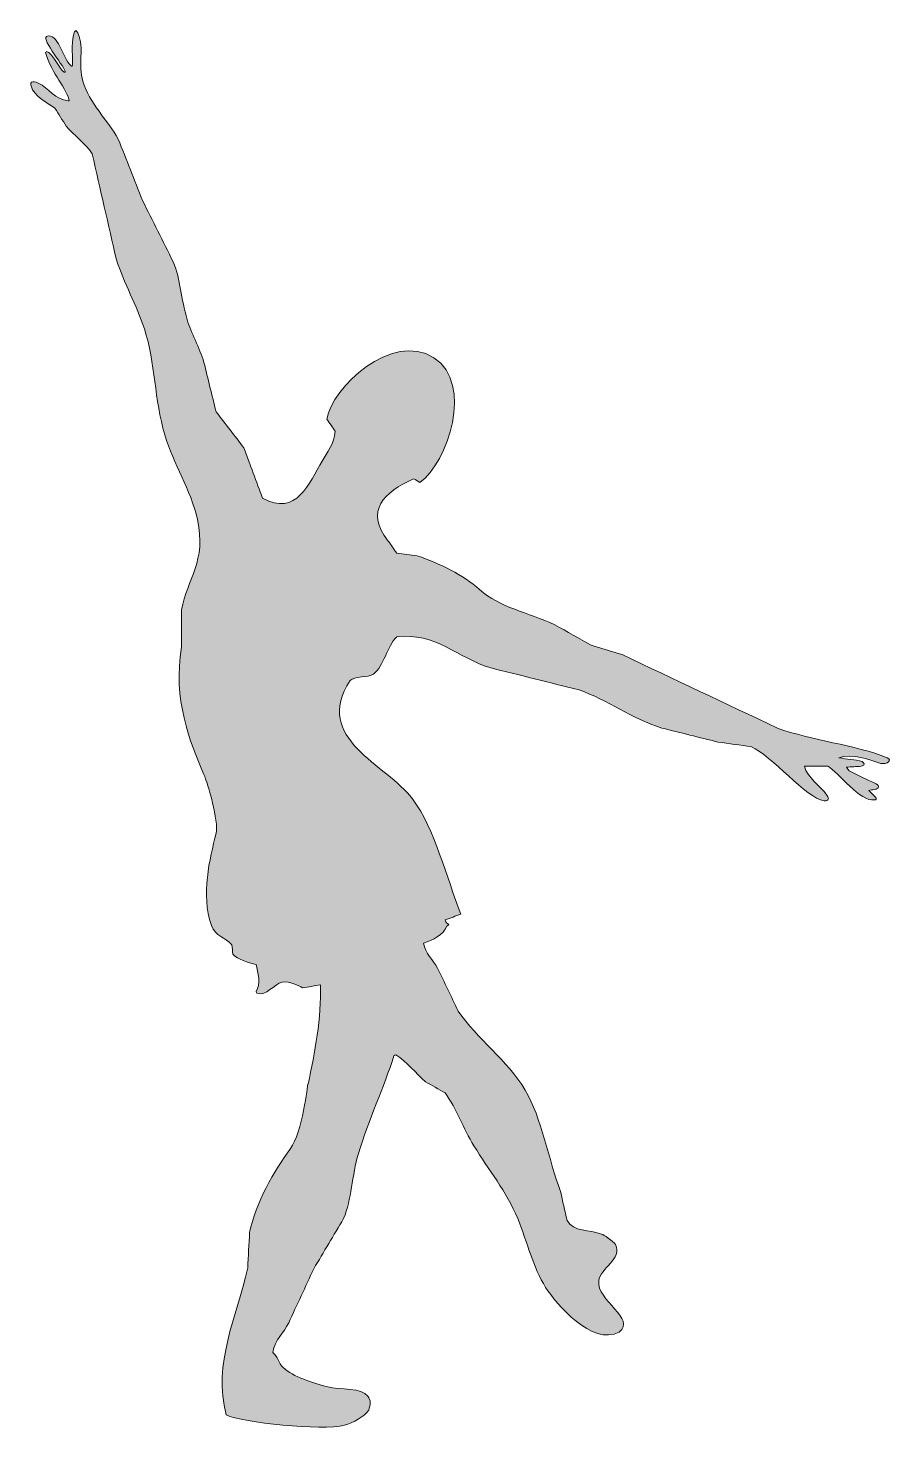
# Model space of a CAD drawing. Header units: inches. Extents: x 15.9 to 63.7, y -78.9 to -1.3.
import ezdxf

# ---------------------------------------------------------------- set-up
doc = ezdxf.new("R2010")
doc.units = ezdxf.units.IN
doc.header["$MEASUREMENT"] = 0
doc.layers.add('Layer 1', color=7, linetype='Continuous')

msp = doc.modelspace()

# ---------------------------------------------------------------- hatches: boundary and pattern name
at = {"layer": 'Layer 1'}
h = msp.add_hatch(color=250, dxfattribs=at)
edge = h.paths.add_edge_path()
edge.add_spline(control_points=[(57.337, -39.985), (54.472, -38.629), (51.605, -37.273), (48.741, -35.918), (48.173, -35.746), (47.608, -35.575), (47.042, -35.402), (46.372, -35.024), (45.702, -34.647), (45.034, -34.271), (43.522, -33.587), (41.996, -33.323), (40.864, -32.315), (39.978, -31.526), (38.649, -30.858), (37.416, -30.461), (37.037, -30.408), (36.659, -30.357), (36.283, -30.307), (36.128, -30.084), (35.973, -29.861), (35.819, -29.637), (34.49, -27.931), (35.584, -26.963), (37.209, -26.188), (37.328, -26.257), (37.449, -26.325), (37.568, -26.395), (39.083, -25.323), (40.576, -20.921), (38.342, -19.498), (36.018, -18.015), (32.687, -21.156), (32.422, -22.893), (32.577, -23.116), (32.731, -23.34), (32.884, -23.562), (32.836, -24.246), (32.438, -24.739), (32.164, -25.211), (31.452, -26.44), (30.736, -28.304), (28.87, -27.27), (28.526, -26.343), (28.184, -25.417), (27.841, -24.49), (27.325, -23.82), (26.811, -23.152), (26.296, -22.482), (26.073, -21.573), (25.849, -20.663), (25.625, -19.754), (25.377, -18.929), (24.925, -18.145), (24.7, -17.387), (24.349, -16.202), (24.343, -15.211), (23.927, -14.194), (23.361, -13.061), (22.795, -11.929), (22.229, -10.798), (21.783, -9.664), (21.338, -8.53), (20.89, -7.4), (20.329, -6.41), (19.275, -5.37), (18.935, -4.208), (18.663, -3.284), (19.008, -2.346), (18.678, -1.582), (18.678, -1.582), (18.559, -1.262), (18.47, -1.48), (18.285, -1.93), (18.352, -2.592), (18.368, -3.281), (18.378, -3.362), (18.322, -3.429), (18.265, -3.332), (17.8, -2.951), (17.544, -1.434), (16.927, -1.736), (16.619, -1.891), (18.019, -3.528), (17.959, -3.693), (17.843, -3.893), (17.23, -2.567), (16.927, -2.56), (16.91, -2.579), (16.892, -2.596), (16.875, -2.611), (17.066, -3.511), (17.936, -4.496), (18.161, -5.187), (18.19, -5.303), (18.19, -5.303), (18.111, -5.288), (17.388, -5.229), (17.066, -4.579), (16.464, -4.309), (16.151, -4.151), (15.903, -4.211), (16.155, -4.671), (16.53, -5.223), (16.852, -5.309), (17.39, -5.701), (17.596, -6.026), (17.802, -6.353), (18.008, -6.68), (18.459, -7.222), (19.052, -7.601), (19.449, -8.223), (19.895, -10.179), (20.342, -12.136), (20.787, -14.091), (21.187, -15.304), (21.919, -16.632), (22.332, -17.901), (22.952, -19.797), (22.875, -21.793), (23.465, -23.769), (23.952, -25.406), (24.889, -26.76), (25.266, -28.454), (25.782, -30.764), (24.701, -31.704), (24.391, -33.447), (24.391, -33.447), (24.391, -35.506), (24.391, -35.506), (23.891, -38.391), (24.845, -40.707), (25.625, -42.557), (25.836, -43.053), (26.457, -45.128), (26.296, -45.8), (25.952, -47.251), (25.441, -49.161), (26.038, -50.898), (26.264, -51.553), (26.804, -51.529), (27.171, -51.979), (27.188, -52.15), (27.205, -52.322), (27.223, -52.493), (27.487, -52.775), (28.073, -52.964), (28.509, -53.059), (28.624, -53.483), (28.789, -54.174), (28.509, -54.553), (28.526, -54.589), (28.544, -54.621), (28.56, -54.655), (29.074, -54.842), (29.497, -54.135), (29.952, -54.037), (30.385, -53.944), (30.846, -54.258), (31.083, -54.347), (31.407, -54.295), (31.735, -54.243), (32.062, -54.192), (32.135, -56.015), (31.752, -57.931), (31.389, -59.677), (31.389, -59.677), (31.363, -59.688), (31.363, -59.688), (31.363, -59.688), (31.065, -62.366), (30.408, -63.243), (30.408, -63.243), (30.416, -63.244), (30.416, -63.244), (29.48, -64.488), (28.489, -66.256), (28.15, -67.884), (28.115, -68.535), (28.08, -69.19), (28.047, -69.842), (27.429, -72.572), (26.107, -75.13), (26.862, -77.974), (27.713, -78.406), (32.165, -78.862), (33.4, -78.541), (33.88, -78.416), (34.468, -78.078), (34.736, -77.718), (34.82, -77.406), (34.883, -77.162), (34.686, -76.945), (34.366, -76.441), (33.123, -76.605), (32.473, -76.43), (31.657, -76.212), (30.561, -75.869), (30.003, -75.349), (29.754, -75.119), (29.715, -74.738), (29.436, -74.526), (29.562, -73.779), (30.036, -73.467), (30.312, -72.878), (30.775, -71.884), (31.237, -70.888), (31.7, -69.892), (32.25, -68.966), (32.799, -68.039), (33.348, -67.113), (33.788, -66.068), (33.801, -64.738), (34.172, -63.511), (34.718, -61.696), (35.603, -59.809), (36.128, -58.104), (36.163, -58.088), (36.197, -58.07), (36.231, -58.053), (36.86, -58.461), (37.328, -59.063), (37.879, -59.545), (38.238, -59.752), (38.6, -59.957), (38.96, -60.164), (39.612, -61.047), (39.954, -62.117), (40.555, -63.098), (41.345, -64.391), (42.37, -65.633), (42.974, -67.113), (43.501, -68.4), (43.816, -69.821), (44.519, -70.921), (45.099, -71.833), (47.081, -74.186), (48.587, -73.393), (49.551, -72.673), (47.327, -71.637), (47.453, -70.562), (47.538, -69.835), (48.793, -69.355), (48.379, -68.554), (48.275, -68.35), (47.659, -67.988), (47.659, -67.988), (46.886, -67.693), (46.073, -67.881), (45.702, -67.215), (45.583, -66.684), (45.463, -66.153), (45.342, -65.62), (44.685, -63.876), (44.303, -61.546), (43.388, -60.008), (42.391, -58.338), (40.74, -57.185), (39.68, -55.634), (39.302, -54.845), (38.925, -54.055), (38.547, -53.264), (38.296, -52.841), (37.87, -52.432), (37.775, -51.875), (38.273, -51.723), (38.86, -51.406), (39.063, -50.949), (39.096, -50.914), (39.132, -50.881), (39.165, -50.848), (39.028, -50.727), (39.034, -50.799), (38.96, -50.588), (39.251, -50.486), (39.543, -50.383), (39.833, -50.28), (39.029, -48.257), (38.394, -45.563), (37.157, -43.897), (35.764, -42.018), (31.581, -40.573), (33.708, -37.359), (33.937, -37.076), (34.707, -37.219), (34.996, -36.998), (35.59, -36.546), (35.744, -35.469), (36.283, -34.938), (38.401, -34.659), (39.737, -36.135), (41.43, -36.639), (43.078, -37.051), (44.725, -37.461), (46.372, -37.874), (47.933, -38.42), (49.278, -39.463), (50.952, -39.985), (51.982, -40.242), (53.011, -40.499), (54.043, -40.757), (54.66, -40.842), (55.277, -40.928), (55.895, -41.014), (57, -41.478), (58.923, -43.872), (59.911, -43.999), (60.033, -44.031), (60.281, -43.948), (60.065, -43.691), (59.709, -43.171), (58.983, -42.723), (58.83, -42.094), (58.83, -42.094), (60.117, -42.094), (60.117, -42.094), (60.705, -42.416), (61.927, -44.105), (62.691, -43.948), (62.783, -43.954), (62.839, -43.915), (62.741, -43.793), (62.741, -43.793), (62.382, -43.434), (62.382, -43.434), (62.484, -43.418), (62.588, -43.399), (62.691, -43.382), (62.976, -43.326), (62.998, -43.188), (62.793, -43.073), (62.296, -42.832), (61.797, -42.592), (61.301, -42.353), (61.248, -42.284), (61.197, -42.215), (61.146, -42.146), (61.42, -42.129), (61.694, -42.112), (61.969, -42.094), (62.265, -42.063), (62.083, -41.856), (62.021, -41.837), (61.628, -41.718), (61.164, -41.7), (60.734, -41.631), (61.431, -41.347), (62.508, -41.759), (63.051, -41.94), (63.384, -42.003), (63.72, -41.76), (63.411, -41.631), (61.617, -40.906), (59.218, -40.67), (57.337, -39.985)], knot_values=[0, 0, 0, 0, 1, 1, 1, 2, 2, 2, 3, 3, 3, 4, 4, 4, 5, 5, 5, 6, 6, 6, 7, 7, 7, 8, 8, 8, 9, 9, 9, 10, 10, 10, 11, 11, 11, 12, 12, 12, 13, 13, 13, 14, 14, 14, 15, 15, 15, 16, 16, 16, 17, 17, 17, 18, 18, 18, 19, 19, 19, 20, 20, 20, 21, 21, 21, 22, 22, 22, 23, 23, 23, 24, 24, 24, 25, 25, 25, 26, 26, 26, 27, 27, 27, 28, 28, 28, 29, 29, 29, 30, 30, 30, 31, 31, 31, 32, 32, 32, 33, 33, 33, 34, 34, 34, 35, 35, 35, 36, 36, 36, 37, 37, 37, 38, 38, 38, 39, 39, 39, 40, 40, 40, 41, 41, 41, 42, 42, 42, 43, 43, 43, 44, 44, 44, 45, 45, 45, 46, 46, 46, 47, 47, 47, 48, 48, 48, 49, 49, 49, 50, 50, 50, 51, 51, 51, 52, 52, 52, 53, 53, 53, 54, 54, 54, 55, 55, 55, 56, 56, 56, 57, 57, 57, 58, 58, 58, 59, 59, 59, 60, 60, 60, 61, 61, 61, 62, 62, 62, 63, 63, 63, 64, 64, 64, 65, 65, 65, 66, 66, 66, 67, 67, 67, 68, 68, 68, 69, 69, 69, 70, 70, 70, 71, 71, 71, 72, 72, 72, 73, 73, 73, 74, 74, 74, 75, 75, 75, 76, 76, 76, 77, 77, 77, 78, 78, 78, 79, 79, 79, 80, 80, 80, 81, 81, 81, 82, 82, 82, 83, 83, 83, 84, 84, 84, 85, 85, 85, 86, 86, 86, 87, 87, 87, 88, 88, 88, 89, 89, 89, 90, 90, 90, 91, 91, 91, 92, 92, 92, 93, 93, 93, 94, 94, 94, 95, 95, 95, 96, 96, 96, 97, 97, 97, 98, 98, 98, 99, 99, 99, 100, 100, 100, 101, 101, 101, 102, 102, 102, 103, 103, 103, 104, 104, 104, 105, 105, 105, 106, 106, 106, 107, 107, 107, 108, 108, 108, 109, 109, 109, 110, 110, 110, 111, 111, 111, 112, 112, 112, 113, 113, 113, 114, 114, 114, 115, 115, 115, 116, 116, 116, 117, 117, 117, 118, 118, 118, 118], degree=3, periodic=1)

# ---------------------------------------------------------------- linework, layer by layer
at = {"layer": 'Layer 1', "lineweight": 0}
msp.add_open_spline([(57.337, -39.985), (54.472, -38.629), (51.605, -37.273), (48.741, -35.918), (48.173, -35.746), (47.608, -35.575), (47.042, -35.402), (46.372, -35.024), (45.702, -34.647), (45.034, -34.271), (43.522, -33.587), (41.996, -33.323), (40.864, -32.315), (39.978, -31.526), (38.649, -30.858), (37.416, -30.461), (37.037, -30.408), (36.659, -30.357), (36.283, -30.307), (36.128, -30.084), (35.973, -29.861), (35.819, -29.637), (34.49, -27.931), (35.584, -26.963), (37.209, -26.188), (37.328, -26.257), (37.449, -26.325), (37.568, -26.395), (39.083, -25.323), (40.576, -20.921), (38.342, -19.498), (36.018, -18.015), (32.687, -21.156), (32.422, -22.893), (32.577, -23.116), (32.731, -23.34), (32.884, -23.562), (32.836, -24.246), (32.438, -24.739), (32.164, -25.211), (31.452, -26.44), (30.736, -28.304), (28.87, -27.27), (28.526, -26.343), (28.184, -25.417), (27.841, -24.49), (27.325, -23.82), (26.811, -23.152), (26.296, -22.482), (26.073, -21.573), (25.849, -20.663), (25.625, -19.754), (25.377, -18.929), (24.925, -18.145), (24.7, -17.387), (24.349, -16.202), (24.343, -15.211), (23.927, -14.194), (23.361, -13.061), (22.795, -11.929), (22.229, -10.798), (21.783, -9.664), (21.338, -8.53), (20.89, -7.4), (20.329, -6.41), (19.275, -5.37), (18.935, -4.208), (18.663, -3.284), (19.008, -2.346), (18.678, -1.582), (18.678, -1.582), (18.559, -1.262), (18.47, -1.48), (18.285, -1.93), (18.352, -2.592), (18.368, -3.281), (18.378, -3.362), (18.322, -3.429), (18.265, -3.332), (17.8, -2.951), (17.544, -1.434), (16.927, -1.736), (16.619, -1.891), (18.019, -3.528), (17.959, -3.693), (17.843, -3.893), (17.23, -2.567), (16.927, -2.56), (16.91, -2.579), (16.892, -2.596), (16.875, -2.611), (17.066, -3.511), (17.936, -4.496), (18.161, -5.187), (18.19, -5.303), (18.19, -5.303), (18.111, -5.288), (17.388, -5.229), (17.066, -4.579), (16.464, -4.309), (16.151, -4.151), (15.903, -4.211), (16.155, -4.671), (16.53, -5.223), (16.852, -5.309), (17.39, -5.701), (17.596, -6.026), (17.802, -6.353), (18.008, -6.68), (18.459, -7.222), (19.052, -7.601), (19.449, -8.223), (19.895, -10.179), (20.342, -12.136), (20.787, -14.091), (21.187, -15.304), (21.919, -16.632), (22.332, -17.901), (22.952, -19.797), (22.875, -21.793), (23.465, -23.769), (23.952, -25.406), (24.889, -26.76), (25.266, -28.454), (25.782, -30.764), (24.701, -31.704), (24.391, -33.447), (24.391, -33.447), (24.391, -35.506), (24.391, -35.506), (23.891, -38.391), (24.845, -40.707), (25.625, -42.557), (25.836, -43.053), (26.457, -45.128), (26.296, -45.8), (25.952, -47.251), (25.441, -49.161), (26.038, -50.898), (26.264, -51.553), (26.804, -51.529), (27.171, -51.979), (27.188, -52.15), (27.205, -52.322), (27.223, -52.493), (27.487, -52.775), (28.073, -52.964), (28.509, -53.059), (28.624, -53.483), (28.789, -54.174), (28.509, -54.553), (28.526, -54.589), (28.544, -54.621), (28.56, -54.655), (29.074, -54.842), (29.497, -54.135), (29.952, -54.037), (30.385, -53.944), (30.846, -54.258), (31.083, -54.347), (31.407, -54.295), (31.735, -54.243), (32.062, -54.192), (32.135, -56.015), (31.752, -57.931), (31.389, -59.677), (31.389, -59.677), (31.363, -59.688), (31.363, -59.688), (31.363, -59.688), (31.065, -62.366), (30.408, -63.243), (30.408, -63.243), (30.416, -63.244), (30.416, -63.244), (29.48, -64.488), (28.489, -66.256), (28.15, -67.884), (28.115, -68.535), (28.08, -69.19), (28.047, -69.842), (27.429, -72.572), (26.107, -75.13), (26.862, -77.974), (27.713, -78.406), (32.165, -78.862), (33.4, -78.541), (33.88, -78.416), (34.468, -78.078), (34.736, -77.718), (34.82, -77.406), (34.883, -77.162), (34.686, -76.945), (34.366, -76.441), (33.123, -76.605), (32.473, -76.43), (31.657, -76.212), (30.561, -75.869), (30.003, -75.349), (29.754, -75.119), (29.715, -74.738), (29.436, -74.526), (29.562, -73.779), (30.036, -73.467), (30.312, -72.878), (30.775, -71.884), (31.237, -70.888), (31.7, -69.892), (32.25, -68.966), (32.799, -68.039), (33.348, -67.113), (33.788, -66.068), (33.801, -64.738), (34.172, -63.511), (34.718, -61.696), (35.603, -59.809), (36.128, -58.104), (36.163, -58.088), (36.197, -58.07), (36.231, -58.053), (36.86, -58.461), (37.328, -59.063), (37.879, -59.545), (38.238, -59.752), (38.6, -59.957), (38.96, -60.164), (39.612, -61.047), (39.954, -62.117), (40.555, -63.098), (41.345, -64.391), (42.37, -65.633), (42.974, -67.113), (43.501, -68.4), (43.816, -69.821), (44.519, -70.921), (45.099, -71.833), (47.081, -74.186), (48.587, -73.393), (49.551, -72.673), (47.327, -71.637), (47.453, -70.562), (47.538, -69.835), (48.793, -69.355), (48.379, -68.554), (48.275, -68.35), (47.659, -67.988), (47.659, -67.988), (46.886, -67.693), (46.073, -67.881), (45.702, -67.215), (45.583, -66.684), (45.463, -66.153), (45.342, -65.62), (44.685, -63.876), (44.303, -61.546), (43.388, -60.008), (42.391, -58.338), (40.74, -57.185), (39.68, -55.634), (39.302, -54.845), (38.925, -54.055), (38.547, -53.264), (38.296, -52.841), (37.87, -52.432), (37.775, -51.875), (38.273, -51.723), (38.86, -51.406), (39.063, -50.949), (39.096, -50.914), (39.132, -50.881), (39.165, -50.848), (39.028, -50.727), (39.034, -50.799), (38.96, -50.588), (39.251, -50.486), (39.543, -50.383), (39.833, -50.28), (39.029, -48.257), (38.394, -45.563), (37.157, -43.897), (35.764, -42.018), (31.581, -40.573), (33.708, -37.359), (33.937, -37.076), (34.707, -37.219), (34.996, -36.998), (35.59, -36.546), (35.744, -35.469), (36.283, -34.938), (38.401, -34.659), (39.737, -36.135), (41.43, -36.639), (43.078, -37.051), (44.725, -37.461), (46.372, -37.874), (47.933, -38.42), (49.278, -39.463), (50.952, -39.985), (51.982, -40.242), (53.011, -40.499), (54.043, -40.757), (54.66, -40.842), (55.277, -40.928), (55.895, -41.014), (57, -41.478), (58.923, -43.872), (59.911, -43.999), (60.033, -44.031), (60.281, -43.948), (60.065, -43.691), (59.709, -43.171), (58.983, -42.723), (58.83, -42.094), (58.83, -42.094), (60.117, -42.094), (60.117, -42.094), (60.705, -42.416), (61.927, -44.105), (62.691, -43.948), (62.783, -43.954), (62.839, -43.915), (62.741, -43.793), (62.741, -43.793), (62.382, -43.434), (62.382, -43.434), (62.484, -43.418), (62.588, -43.399), (62.691, -43.382), (62.976, -43.326), (62.998, -43.188), (62.793, -43.073), (62.296, -42.832), (61.797, -42.592), (61.301, -42.353), (61.248, -42.284), (61.197, -42.215), (61.146, -42.146), (61.42, -42.129), (61.694, -42.112), (61.969, -42.094), (62.265, -42.063), (62.083, -41.856), (62.021, -41.837), (61.628, -41.718), (61.164, -41.7), (60.734, -41.631), (61.431, -41.347), (62.508, -41.759), (63.051, -41.94), (63.384, -42.003), (63.72, -41.76), (63.411, -41.631), (61.617, -40.906), (59.218, -40.67), (57.337, -39.985)], degree=3, knots=[0, 0, 0, 0, 1, 1, 1, 2, 2, 2, 3, 3, 3, 4, 4, 4, 5, 5, 5, 6, 6, 6, 7, 7, 7, 8, 8, 8, 9, 9, 9, 10, 10, 10, 11, 11, 11, 12, 12, 12, 13, 13, 13, 14, 14, 14, 15, 15, 15, 16, 16, 16, 17, 17, 17, 18, 18, 18, 19, 19, 19, 20, 20, 20, 21, 21, 21, 22, 22, 22, 23, 23, 23, 24, 24, 24, 25, 25, 25, 26, 26, 26, 27, 27, 27, 28, 28, 28, 29, 29, 29, 30, 30, 30, 31, 31, 31, 32, 32, 32, 33, 33, 33, 34, 34, 34, 35, 35, 35, 36, 36, 36, 37, 37, 37, 38, 38, 38, 39, 39, 39, 40, 40, 40, 41, 41, 41, 42, 42, 42, 43, 43, 43, 44, 44, 44, 45, 45, 45, 46, 46, 46, 47, 47, 47, 48, 48, 48, 49, 49, 49, 50, 50, 50, 51, 51, 51, 52, 52, 52, 53, 53, 53, 54, 54, 54, 55, 55, 55, 56, 56, 56, 57, 57, 57, 58, 58, 58, 59, 59, 59, 60, 60, 60, 61, 61, 61, 62, 62, 62, 63, 63, 63, 64, 64, 64, 65, 65, 65, 66, 66, 66, 67, 67, 67, 68, 68, 68, 69, 69, 69, 70, 70, 70, 71, 71, 71, 72, 72, 72, 73, 73, 73, 74, 74, 74, 75, 75, 75, 76, 76, 76, 77, 77, 77, 78, 78, 78, 79, 79, 79, 80, 80, 80, 81, 81, 81, 82, 82, 82, 83, 83, 83, 84, 84, 84, 85, 85, 85, 86, 86, 86, 87, 87, 87, 88, 88, 88, 89, 89, 89, 90, 90, 90, 91, 91, 91, 92, 92, 92, 93, 93, 93, 94, 94, 94, 95, 95, 95, 96, 96, 96, 97, 97, 97, 98, 98, 98, 99, 99, 99, 100, 100, 100, 101, 101, 101, 102, 102, 102, 103, 103, 103, 104, 104, 104, 105, 105, 105, 106, 106, 106, 107, 107, 107, 108, 108, 108, 109, 109, 109, 110, 110, 110, 111, 111, 111, 112, 112, 112, 113, 113, 113, 114, 114, 114, 115, 115, 115, 116, 116, 116, 117, 117, 117, 118, 118, 118, 118], dxfattribs=at)

doc.saveas('drawing.dxf')
